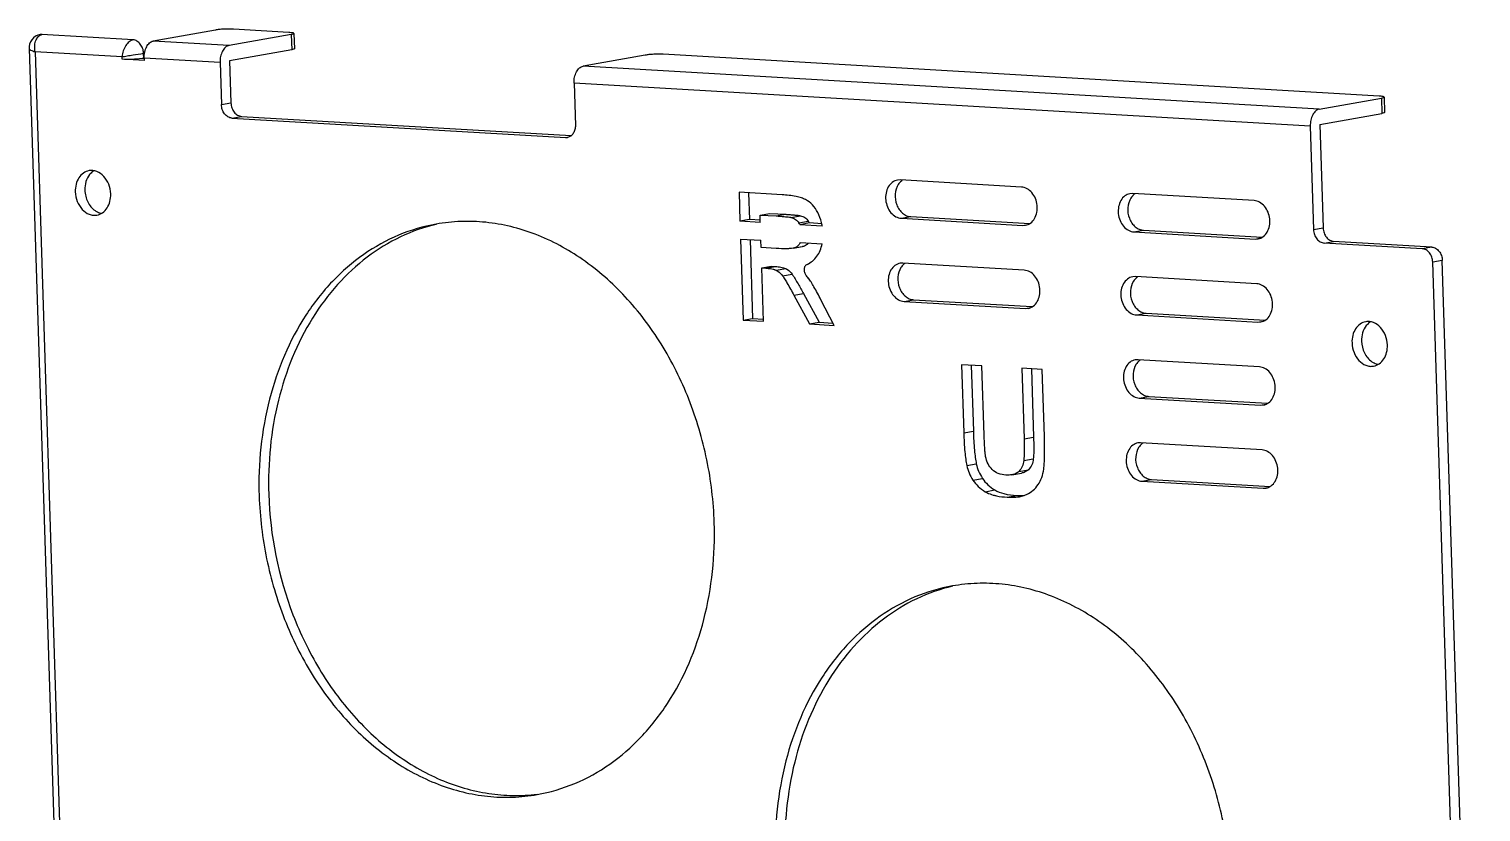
# Model space of a CAD drawing. Extents: x -425 to 6552, y -3049 to 3105.
# Drawn here: x 3765.6 to 3878.4, y -2132.1 to -2071.3 of the extents above; entities that cross this region are included whole.
import ezdxf

# ---------------------------------------------------------------- set-up
doc = ezdxf.new("R2010")
doc.units = 0
doc.layers.get('0').update_dxf_attribs({"linetype": 'CONTINUOUS'})

msp = doc.modelspace()

# ---------------------------------------------------------------- linework, layer by layer
at = {"color": 7, "linetype": 'CONTINUOUS'}
for p, q in [((3773.64, -2072.1), (3766.56, -2071.69)), ((3780.03, -2071.34), (3775.21, -2072.19)), ((3785.92, -2071.68), (3781.1, -2072.53)), ((3785.75, -2071.53), (3781.43, -2071.27)), ((3785.92, -2071.68), (3785.96, -2072.87)), ((3786.13, -2071.6), (3786.17, -2072.79)), ((3765.56, -2072.77), (3768.89, -2176.94)), ((3766.02, -2073.02), (3769.34, -2176.88)), ((3772.78, -2073.41), (3766.02, -2073.02)), ((3774.44, -2073.14), (3774.45, -2073.14)), ((3774.47, -2073.53), (3774.45, -2073.14)), ((3781.1, -2072.53), (3775.21, -2072.19)), ((3785.96, -2072.87), (3781.14, -2073.73)), ((3813.42, -2073.29), (3808.6, -2074.14)), ((3870.45, -2076.47), (3814.82, -2073.22)), ((3772.78, -2073.61), (3772.78, -2073.41)), ((3774.51, -2073.71), (3772.78, -2073.61)), ((3774.47, -2073.53), (3774.5, -2073.54)), ((3774.5, -2073.51), (3774.51, -2073.71)), ((3780.4, -2073.86), (3774.5, -2073.51)), ((3780.4, -2073.86), (3780.5, -2077.13)), ((3781.14, -2073.73), (3781.24, -2077)), ((3865.8, -2077.48), (3808.6, -2074.14)), ((3807.9, -2075.46), (3808, -2078.74)), ((3865.1, -2078.8), (3807.9, -2075.46)), ((3865.8, -2077.48), (3870.62, -2076.62)), ((3870.62, -2076.62), (3870.66, -2077.81)), ((3870.83, -2076.54), (3870.87, -2077.74)), ((3780.5, -2077.13), (3781.24, -2077)), ((3865.84, -2078.67), (3870.66, -2077.81)), ((3781.32, -2078.17), (3782.06, -2078.04)), ((3781.32, -2078.17), (3807.25, -2079.68)), ((3782.06, -2078.04), (3807.68, -2079.54)), ((3865.1, -2078.8), (3865.35, -2086.84)), ((3865.84, -2078.67), (3866.1, -2086.71)), ((3833.23, -2082.98), (3833.02, -2083)), ((3842.66, -2083.53), (3833.23, -2082.98)), ((3820.72, -2083.94), (3820.79, -2086.18)), ((3824.06, -2084.13), (3820.72, -2083.94)), ((3821.46, -2083.98), (3821.53, -2086.05)), ((3851.3, -2084.04), (3851.09, -2084.05)), ((3860.73, -2084.59), (3851.3, -2084.04)), ((3822.36, -2085.71), (3823.1, -2085.58)), ((3822.37, -2086.28), (3822.36, -2085.71)), ((3822.36, -2085.71), (3823.59, -2085.78)), ((3823.1, -2085.58), (3824.34, -2085.65)), ((3823.59, -2085.78), (3824.34, -2085.65)), ((3821.53, -2086.05), (3820.79, -2086.18)), ((3822.37, -2086.28), (3820.79, -2086.18)), ((3822.38, -2086.1), (3821.53, -2086.05)), ((3824.75, -2085.89), (3825.49, -2085.76)), ((3825.36, -2086.31), (3826.1, -2086.18)), ((3826.19, -2086.32), (3825.44, -2086.46)), ((3827.18, -2086.56), (3825.44, -2086.46)), ((3827.14, -2086.38), (3826.19, -2086.32)), ((3833.33, -2085.96), (3834.07, -2085.83)), ((3833.33, -2085.96), (3842.76, -2086.51)), ((3834.07, -2085.83), (3843.3, -2086.37)), ((3842.76, -2086.51), (3843.17, -2086.44)), ((3842.76, -2086.51), (3842.97, -2086.5)), ((3865.35, -2086.84), (3866.1, -2086.71)), ((3820.83, -2087.57), (3821.03, -2093.87)), ((3820.83, -2087.57), (3822.42, -2087.67)), ((3821.58, -2087.62), (3821.77, -2093.74)), ((3822.44, -2088.23), (3822.42, -2087.67)), ((3825.46, -2087.87), (3825.48, -2087.87)), ((3825.48, -2087.84), (3827.17, -2087.94)), ((3851.4, -2087.02), (3852.14, -2086.89)), ((3851.4, -2087.02), (3860.83, -2087.57)), ((3852.14, -2086.89), (3861.37, -2087.42)), ((3860.83, -2087.57), (3861.24, -2087.49)), ((3860.83, -2087.57), (3861.04, -2087.55)), ((3866.17, -2087.88), (3866.91, -2087.75)), ((3873.79, -2088.32), (3866.17, -2087.88)), ((3874.53, -2088.19), (3866.91, -2087.75)), ((3823.61, -2088.3), (3822.44, -2088.23)), ((3824.91, -2088.29), (3825.65, -2088.16)), ((3825.03, -2088.26), (3825.77, -2088.13)), ((3874.53, -2088.19), (3873.79, -2088.32)), ((3822.49, -2089.82), (3823.23, -2089.68)), ((3822.62, -2093.96), (3822.49, -2089.82)), ((3822.49, -2089.82), (3822.81, -2089.83)), ((3822.81, -2089.83), (3823.55, -2089.7)), ((3823.23, -2089.68), (3823.55, -2089.7)), ((3823.61, -2090), (3824.35, -2089.87)), ((3833.44, -2089.44), (3833.23, -2089.45)), ((3842.87, -2089.99), (3833.44, -2089.44)), ((3875.35, -2089.23), (3874.61, -2089.36)), ((3877.62, -2183.4), (3874.61, -2089.36)), ((3878.36, -2183.26), (3875.35, -2089.23)), ((3824.1, -2090.44), (3824.84, -2090.31)), ((3851.51, -2090.49), (3851.3, -2090.51)), ((3860.94, -2091.04), (3851.51, -2090.49)), ((3824.98, -2091.94), (3825.73, -2091.81)), ((3824.98, -2091.94), (3826.2, -2094.17)), ((3825.73, -2091.81), (3826.94, -2094.04)), ((3828.1, -2094.28), (3827.08, -2092.29)), ((3833.54, -2092.42), (3834.28, -2092.29)), ((3833.54, -2092.42), (3842.96, -2092.97)), ((3834.28, -2092.29), (3843.5, -2092.82)), ((3842.96, -2092.97), (3843.38, -2092.89)), ((3842.96, -2092.97), (3843.18, -2092.95)), ((3851.61, -2093.47), (3852.35, -2093.34)), ((3851.61, -2093.47), (3861.03, -2094.02)), ((3852.35, -2093.34), (3861.58, -2093.88)), ((3821.03, -2093.87), (3821.77, -2093.74)), ((3821.03, -2093.87), (3822.62, -2093.96)), ((3821.77, -2093.74), (3822.63, -2093.79)), ((3826.2, -2094.17), (3826.94, -2094.04)), ((3826.2, -2094.17), (3828.1, -2094.28)), ((3826.94, -2094.04), (3828.01, -2094.1)), ((3861.03, -2094.02), (3861.45, -2093.95)), ((3861.03, -2094.02), (3861.25, -2094.01)), ((3851.72, -2096.95), (3851.5, -2096.96)), ((3861.15, -2097.5), (3851.72, -2096.95)), ((3838.01, -2097.34), (3838.18, -2102.63)), ((3839.59, -2097.43), (3838.01, -2097.34)), ((3838.75, -2097.38), (3838.92, -2102.5)), ((3839.76, -2102.81), (3839.59, -2097.43)), ((3842.68, -2097.61), (3842.86, -2103.1)), ((3844.27, -2097.7), (3842.68, -2097.61)), ((3843.43, -2097.65), (3843.6, -2102.97)), ((3844.44, -2102.92), (3844.27, -2097.7)), ((3851.81, -2099.93), (3852.55, -2099.79)), ((3851.81, -2099.93), (3861.24, -2100.48)), ((3852.55, -2099.79), (3861.78, -2100.33)), ((3861.24, -2100.48), (3861.65, -2100.4)), ((3861.24, -2100.48), (3861.45, -2100.46)), ((3838.18, -2102.63), (3838.92, -2102.5)), ((3842.86, -2103.1), (3843.6, -2102.97)), ((3851.92, -2103.4), (3851.71, -2103.41)), ((3861.35, -2103.95), (3851.92, -2103.4)), ((3842.84, -2104.78), (3843.58, -2104.65)), ((3838.41, -2105.16), (3839.15, -2105.03)), ((3841.91, -2105.89), (3842.65, -2105.75)), ((3842.46, -2105.62), (3843.2, -2105.49)), ((3838.89, -2106.29), (3839.63, -2106.16)), ((3839.84, -2107.2), (3840.58, -2107.06)), ((3852.02, -2106.38), (3852.76, -2106.25)), ((3852.02, -2106.38), (3861.45, -2106.93)), ((3852.76, -2106.25), (3861.99, -2106.79)), ((3861.45, -2106.93), (3861.86, -2106.86)), ((3861.45, -2106.93), (3861.66, -2106.92)), ((3841.56, -2107.62), (3842.3, -2107.49))]:
    msp.add_line(p, q, dxfattribs=at)
msp.add_lwpolyline([(3766.42, -2071.69), (3766.25, -2071.74), (3766.07, -2071.82), (3765.91, -2071.94), (3765.77, -2072.09), (3765.67, -2072.25), (3765.6, -2072.43), (3765.56, -2072.61), (3765.56, -2072.77)], dxfattribs=at)
for centre, radius, start, end in [((3766.53, -2072.3), 0.615, 86.6771, 100.3106), ((3807.28, -2079.07), 0.615, 266.6758, 279.9961), ((3771.4, -2084.43), 1.16, 255.5816, 260.0347), ((3824.39, -2086.98), 1.18, 26.5098, 34.5433), ((3825.13, -2086.85), 1.18, 26.5098, 34.5433), ((3824.61, -2087.43), 0.958, 332.4939, 334.0486), ((3822.7, -2093.18), 4.27, 36.7434, 41.1945), ((3870.59, -2096.16), 1.16, 255.5816, 260.0347), ((3841.97, -2104.6), 3.03, 277.5754, 280.0149)]:
    msp.add_arc(centre, radius, start, end, dxfattribs=at)
for points, knots in [([(3766.02, -2073.02), (3766, -2072.94), (3765.99, -2072.77), (3766, -2072.46), (3766.05, -2072.23), (3766.11, -2072.09)], [0, 0, 0, 0, 0.265489, 0.52477, 1, 1, 1, 1]), ([(3766.11, -2072.09), (3766.16, -2071.99), (3766.28, -2071.81), (3766.47, -2071.7), (3766.56, -2071.69)], [0, 0, 0, 0, 0.539794, 1, 1, 1, 1]), ([(3773.64, -2072.1), (3773.53, -2072.12), (3773.31, -2072.24), (3773.05, -2072.55), (3772.86, -2072.95), (3772.79, -2073.26), (3772.78, -2073.41)], [0, 0, 0, 0, 0.197206, 0.439744, 0.715592, 1, 1, 1, 1]), ([(3774.45, -2073.14), (3774.45, -2073.01), (3774.4, -2072.75), (3774.22, -2072.42), (3773.96, -2072.18), (3773.74, -2072.1), (3773.64, -2072.1)], [0, 0, 0, 0, 0.272153, 0.535758, 0.778828, 1, 1, 1, 1]), ([(3781.43, -2071.27), (3781.18, -2071.26), (3780.81, -2071.26), (3780.35, -2071.29), (3780.12, -2071.32), (3780.03, -2071.34)], [0, 0, 0, 0, 0.523526, 0.787658, 1, 1, 1, 1]), ([(3786.13, -2071.6), (3786.13, -2071.59), (3786.09, -2071.57), (3786.02, -2071.55), (3785.9, -2071.54), (3785.8, -2071.53), (3785.75, -2071.53)], [0, 0, 0, 0, 0.09054, 0.287975, 0.595758, 1, 1, 1, 1]), ([(3785.92, -2071.68), (3785.97, -2071.67), (3786.04, -2071.66), (3786.11, -2071.63), (3786.13, -2071.61), (3786.13, -2071.6)], [0, 0, 0, 0, 0.703478, 0.898722, 1, 1, 1, 1]), ([(3765.56, -2072.77), (3765.56, -2072.79), (3765.6, -2072.85), (3765.75, -2072.94), (3765.9, -2072.98), (3766.02, -2073.02)], [0, 0, 0, 0, 0.128072, 0.3344, 1, 1, 1, 1]), ([(3772.78, -2073.41), (3772.84, -2073.4), (3772.98, -2073.38), (3773.26, -2073.33), (3773.75, -2073.26), (3774.17, -2073.19), (3774.44, -2073.14)], [0, 0, 0, 0, 0.115989, 0.244329, 0.519191, 1, 1, 1, 1]), ([(3774.5, -2073.51), (3774.5, -2073.36), (3774.53, -2073.05), (3774.67, -2072.64), (3774.89, -2072.33), (3775.1, -2072.21), (3775.21, -2072.19)], [0, 0, 0, 0, 0.291926, 0.566847, 0.803963, 1, 1, 1, 1]), ([(3781.1, -2072.53), (3781, -2072.55), (3780.78, -2072.67), (3780.56, -2072.98), (3780.42, -2073.4), (3780.39, -2073.7), (3780.4, -2073.86)], [0, 0, 0, 0, 0.196037, 0.433153, 0.708074, 1, 1, 1, 1]), ([(3786.17, -2072.79), (3786.17, -2072.8), (3786.15, -2072.82), (3786.08, -2072.85), (3786.01, -2072.86), (3785.96, -2072.87)], [0, 0, 0, 0, 0.101278, 0.296522, 1, 1, 1, 1]), ([(3814.82, -2073.22), (3814.58, -2073.21), (3814.21, -2073.21), (3813.74, -2073.24), (3813.52, -2073.27), (3813.42, -2073.29)], [0, 0, 0, 0, 0.523526, 0.787658, 1, 1, 1, 1]), ([(3774.34, -2073.55), (3774.08, -2073.59), (3773.56, -2073.62), (3773.04, -2073.63), (3772.78, -2073.61)], [0, 0, 0, 0, 0.493545, 1, 1, 1, 1]), ([(3774.47, -2073.53), (3774.46, -2073.54), (3774.41, -2073.54), (3774.37, -2073.55), (3774.34, -2073.55)], [0, 0, 0, 0, 0.233745, 1, 1, 1, 1]), ([(3807.9, -2075.46), (3807.89, -2075.3), (3807.92, -2075), (3808.06, -2074.59), (3808.28, -2074.28), (3808.5, -2074.16), (3808.6, -2074.14)], [0, 0, 0, 0, 0.291926, 0.566847, 0.803963, 1, 1, 1, 1]), ([(3870.83, -2076.54), (3870.83, -2076.53), (3870.79, -2076.51), (3870.72, -2076.49), (3870.6, -2076.48), (3870.5, -2076.47), (3870.45, -2076.47)], [0, 0, 0, 0, 0.09054, 0.287975, 0.595758, 1, 1, 1, 1]), ([(3870.62, -2076.62), (3870.67, -2076.61), (3870.74, -2076.6), (3870.81, -2076.57), (3870.83, -2076.55), (3870.83, -2076.54)], [0, 0, 0, 0, 0.703478, 0.898722, 1, 1, 1, 1]), ([(3781.32, -2078.17), (3781.21, -2078.17), (3780.99, -2078.09), (3780.73, -2077.85), (3780.55, -2077.52), (3780.51, -2077.26), (3780.5, -2077.13)], [0, 0, 0, 0, 0.221172, 0.464242, 0.727847, 1, 1, 1, 1]), ([(3781.24, -2077), (3781.25, -2077.13), (3781.3, -2077.39), (3781.47, -2077.72), (3781.74, -2077.96), (3781.96, -2078.03), (3782.06, -2078.04)], [0, 0, 0, 0, 0.272153, 0.535758, 0.778828, 1, 1, 1, 1]), ([(3865.8, -2077.48), (3865.7, -2077.49), (3865.48, -2077.61), (3865.26, -2077.93), (3865.12, -2078.34), (3865.09, -2078.64), (3865.1, -2078.8)], [0, 0, 0, 0, 0.196037, 0.433153, 0.708074, 1, 1, 1, 1]), ([(3870.87, -2077.74), (3870.87, -2077.74), (3870.85, -2077.76), (3870.78, -2077.79), (3870.71, -2077.8), (3870.66, -2077.81)], [0, 0, 0, 0, 0.101278, 0.296522, 1, 1, 1, 1]), ([(3808, -2078.74), (3808.01, -2078.85), (3807.98, -2079.07), (3807.86, -2079.36), (3807.66, -2079.58), (3807.48, -2079.66), (3807.39, -2079.68)], [0, 0, 0, 0, 0.277602, 0.537576, 0.776215, 1, 1, 1, 1]), ([(3770.22, -2082.26), (3770.07, -2082.29), (3769.75, -2082.42), (3769.4, -2082.81), (3769.18, -2083.32), (3769.14, -2083.71), (3769.15, -2083.9)], [0, 0, 0, 0, 0.223684, 0.462364, 0.722364, 1, 1, 1, 1]), ([(3771.9, -2084.06), (3771.89, -2083.81), (3771.79, -2083.31), (3771.41, -2082.69), (3770.94, -2082.34), (3770.52, -2082.24), (3770.32, -2082.24), (3770.22, -2082.26)], [0, 0, 0, 0, 0.275919, 0.540255, 0.779793, 0.891489, 1, 1, 1, 1]), ([(3770.59, -2082.27), (3770.56, -2082.29), (3770.44, -2082.37), (3770.33, -2082.48), (3770.26, -2082.57)], [0, 0, 0, 0, 0.244162, 1, 1, 1, 1]), ([(3770.26, -2082.57), (3770.13, -2082.73), (3769.94, -2083.12), (3769.89, -2083.55), (3769.89, -2083.77)], [0, 0, 0, 0, 0.480289, 1, 1, 1, 1]), ([(3833.02, -2083), (3832.88, -2083.02), (3832.59, -2083.15), (3832.28, -2083.52), (3832.11, -2084.01), (3832.09, -2084.55), (3832.22, -2085.08), (3832.49, -2085.54), (3832.87, -2085.86), (3833.18, -2085.95), (3833.33, -2085.96)], [0, 0, 0, 0, 0.109431, 0.226917, 0.355525, 0.492373, 0.631032, 0.764364, 0.887379, 1, 1, 1, 1]), ([(3833.09, -2083.33), (3832.95, -2083.55), (3832.78, -2084.1), (3832.89, -2084.79), (3833.15, -2085.28), (3833.41, -2085.57), (3833.72, -2085.77), (3833.96, -2085.83), (3834.07, -2085.83)], [0, 0, 0, 0, 0.250907, 0.519037, 0.650477, 0.774951, 0.89113, 1, 1, 1, 1]), ([(3833.23, -2083.16), (3833.22, -2083.17), (3833.17, -2083.23), (3833.12, -2083.29), (3833.09, -2083.33)], [0, 0, 0, 0, 0.246027, 1, 1, 1, 1]), ([(3833.39, -2083.02), (3833.35, -2083.05), (3833.29, -2083.09), (3833.24, -2083.14), (3833.23, -2083.16)], [0, 0, 0, 0, 0.746169, 1, 1, 1, 1]), ([(3769.15, -2083.9), (3769.16, -2084.16), (3769.26, -2084.66), (3769.64, -2085.28), (3770.11, -2085.63), (3770.53, -2085.73), (3770.73, -2085.72), (3770.83, -2085.71)], [0, 0, 0, 0, 0.275919, 0.540255, 0.779793, 0.891489, 1, 1, 1, 1]), ([(3769.89, -2083.77), (3769.9, -2084.09), (3770.05, -2084.7), (3770.45, -2085.2), (3770.69, -2085.36)], [0, 0, 0, 0, 0.518601, 1, 1, 1, 1]), ([(3770.83, -2085.71), (3770.99, -2085.68), (3771.3, -2085.55), (3771.65, -2085.16), (3771.87, -2084.65), (3771.91, -2084.26), (3771.9, -2084.06)], [0, 0, 0, 0, 0.223684, 0.462364, 0.722364, 1, 1, 1, 1]), ([(3825.89, -2084.51), (3825.78, -2084.46), (3825.54, -2084.36), (3824.93, -2084.21), (3824.42, -2084.16), (3824.06, -2084.13)], [0, 0, 0, 0, 0.190411, 0.419147, 1, 1, 1, 1]), ([(3826.84, -2085.52), (3826.72, -2085.3), (3826.46, -2084.9), (3826.09, -2084.61), (3825.89, -2084.51)], [0, 0, 0, 0, 0.526249, 1, 1, 1, 1]), ([(3842.97, -2086.5), (3843.11, -2086.48), (3843.4, -2086.35), (3843.71, -2085.98), (3843.88, -2085.49), (3843.9, -2084.95), (3843.77, -2084.42), (3843.5, -2083.96), (3843.12, -2083.64), (3842.81, -2083.54), (3842.66, -2083.53)], [0, 0, 0, 0, 0.109431, 0.226917, 0.355525, 0.492373, 0.631032, 0.764364, 0.887379, 1, 1, 1, 1]), ([(3851.09, -2084.05), (3850.95, -2084.08), (3850.66, -2084.2), (3850.35, -2084.57), (3850.18, -2085.06), (3850.16, -2085.6), (3850.29, -2086.13), (3850.56, -2086.59), (3850.94, -2086.91), (3851.25, -2087.01), (3851.4, -2087.02)], [0, 0, 0, 0, 0.109431, 0.226917, 0.355525, 0.492373, 0.631032, 0.764364, 0.887379, 1, 1, 1, 1]), ([(3851.16, -2084.39), (3851.02, -2084.61), (3850.86, -2085.15), (3850.96, -2085.84), (3851.22, -2086.33), (3851.48, -2086.62), (3851.79, -2086.82), (3852.03, -2086.88), (3852.14, -2086.89)], [0, 0, 0, 0, 0.250907, 0.519037, 0.650477, 0.774951, 0.89113, 1, 1, 1, 1]), ([(3851.3, -2084.21), (3851.29, -2084.23), (3851.24, -2084.28), (3851.19, -2084.34), (3851.16, -2084.39)], [0, 0, 0, 0, 0.246027, 1, 1, 1, 1]), ([(3851.46, -2084.07), (3851.42, -2084.1), (3851.36, -2084.15), (3851.31, -2084.2), (3851.3, -2084.21)], [0, 0, 0, 0, 0.746169, 1, 1, 1, 1]), ([(3861.04, -2087.56), (3861.18, -2087.53), (3861.47, -2087.4), (3861.78, -2087.03), (3861.96, -2086.55), (3861.98, -2086.01), (3861.84, -2085.47), (3861.57, -2085.02), (3861.19, -2084.69), (3860.88, -2084.6), (3860.73, -2084.59)], [0, 0, 0, 0, 0.109431, 0.226917, 0.355525, 0.492373, 0.631032, 0.764364, 0.887379, 1, 1, 1, 1]), ([(3770.69, -2085.36), (3770.73, -2085.39), (3770.85, -2085.47), (3771, -2085.53), (3771.11, -2085.56)], [0, 0, 0, 0, 0.25762, 1, 1, 1, 1]), ([(3824.34, -2085.65), (3824.43, -2085.66), (3824.63, -2085.67), (3824.92, -2085.69), (3825.2, -2085.72), (3825.4, -2085.73), (3825.49, -2085.76)], [0, 0, 0, 0, 0.249251, 0.498731, 0.748611, 1, 1, 1, 1]), ([(3827.18, -2086.56), (3827.16, -2086.46), (3827.09, -2086.11), (3826.96, -2085.76), (3826.84, -2085.52)], [0, 0, 0, 0, 0.255435, 1, 1, 1, 1]), ([(3797.19, -2086.41), (3796.19, -2086.59), (3794.21, -2087.17), (3791.47, -2088.7), (3789.02, -2090.82), (3786.21, -2094.42), (3783.85, -2100.07), (3783.35, -2105.01), (3783.43, -2107.53)], [0, 0, 0, 0, 0.111195, 0.224477, 0.341586, 0.463668, 0.723066, 1, 1, 1, 1]), ([(3797.2, -2086.43), (3796.24, -2086.65), (3794.34, -2087.32), (3791.74, -2088.92), (3789.43, -2091.07), (3786.78, -2094.64), (3784.56, -2100.16), (3784.1, -2104.95), (3784.18, -2107.4)], [0, 0, 0, 0, 0.111082, 0.224583, 0.342032, 0.464396, 0.723842, 1, 1, 1, 1]), ([(3818.79, -2109.6), (3818.74, -2107.96), (3818.35, -2104.69), (3816.96, -2099.99), (3814.82, -2095.7), (3812.03, -2092), (3808.72, -2089.08), (3805.59, -2087.38), (3803, -2086.57), (3801.05, -2086.23), (3799.11, -2086.16), (3797.82, -2086.3), (3797.19, -2086.41)], [0, 0, 0, 0, 0.138087, 0.275734, 0.410453, 0.540141, 0.663473, 0.780213, 0.836512, 0.891679, 0.946047, 1, 1, 1, 1]), ([(3823.59, -2085.78), (3823.8, -2085.8), (3824.15, -2085.82), (3824.49, -2085.85), (3824.63, -2085.87)], [0, 0, 0, 0, 0.611318, 1, 1, 1, 1]), ([(3824.63, -2085.87), (3824.64, -2085.87), (3824.68, -2085.88), (3824.72, -2085.88), (3824.75, -2085.89)], [0, 0, 0, 0, 0.306747, 1, 1, 1, 1]), ([(3824.75, -2085.89), (3824.88, -2085.92), (3825.11, -2086.02), (3825.29, -2086.21), (3825.36, -2086.31)], [0, 0, 0, 0, 0.504645, 1, 1, 1, 1]), ([(3825.49, -2085.76), (3825.61, -2085.79), (3825.85, -2085.89), (3826.03, -2086.07), (3826.1, -2086.18)], [0, 0, 0, 0, 0.478409, 1, 1, 1, 1]), ([(3865.35, -2086.84), (3865.36, -2086.97), (3865.41, -2087.23), (3865.58, -2087.56), (3865.85, -2087.8), (3866.07, -2087.87), (3866.17, -2087.88)], [0, 0, 0, 0, 0.272153, 0.535758, 0.778828, 1, 1, 1, 1]), ([(3866.1, -2086.71), (3866.1, -2086.84), (3866.15, -2087.1), (3866.32, -2087.43), (3866.59, -2087.67), (3866.81, -2087.74), (3866.91, -2087.75)], [0, 0, 0, 0, 0.272153, 0.535758, 0.778828, 1, 1, 1, 1]), ([(3825.46, -2087.87), (3825.45, -2087.89), (3825.4, -2087.98), (3825.34, -2088.06), (3825.28, -2088.11)], [0, 0, 0, 0, 0.263708, 1, 1, 1, 1]), ([(3826.11, -2087.88), (3826.07, -2087.94), (3825.96, -2088.04), (3825.84, -2088.1), (3825.77, -2088.13)], [0, 0, 0, 0, 0.511337, 1, 1, 1, 1]), ([(3826.77, -2088.91), (3826.87, -2088.78), (3827.04, -2088.46), (3827.14, -2088.12), (3827.17, -2087.94)], [0, 0, 0, 0, 0.484602, 1, 1, 1, 1]), ([(3824.91, -2088.29), (3824.84, -2088.3), (3824.67, -2088.32), (3824.24, -2088.33), (3823.88, -2088.32), (3823.61, -2088.3)], [0, 0, 0, 0, 0.166221, 0.387535, 1, 1, 1, 1]), ([(3825.03, -2088.26), (3825.02, -2088.26), (3824.98, -2088.28), (3824.94, -2088.29), (3824.91, -2088.29)], [0, 0, 0, 0, 0.216352, 1, 1, 1, 1]), ([(3825.28, -2088.11), (3825.23, -2088.16), (3825.15, -2088.21), (3825.06, -2088.25), (3825.03, -2088.26)], [0, 0, 0, 0, 0.746514, 1, 1, 1, 1]), ([(3826, -2089.54), (3826.15, -2089.47), (3826.44, -2089.3), (3826.67, -2089.05), (3826.77, -2088.91)], [0, 0, 0, 0, 0.50375, 1, 1, 1, 1]), ([(3874.61, -2089.36), (3874.61, -2089.23), (3874.56, -2088.98), (3874.38, -2088.64), (3874.12, -2088.4), (3873.9, -2088.33), (3873.79, -2088.32)], [0, 0, 0, 0, 0.272153, 0.535758, 0.778828, 1, 1, 1, 1]), ([(3874.53, -2088.19), (3874.64, -2088.2), (3874.86, -2088.27), (3875.12, -2088.51), (3875.3, -2088.85), (3875.35, -2089.1), (3875.35, -2089.23)], [0, 0, 0, 0, 0.221172, 0.464242, 0.727847, 1, 1, 1, 1]), ([(3822.81, -2089.83), (3822.86, -2089.84), (3823.05, -2089.85), (3823.24, -2089.88), (3823.37, -2089.91)], [0, 0, 0, 0, 0.284768, 1, 1, 1, 1]), ([(3823.37, -2089.91), (3823.38, -2089.91), (3823.42, -2089.93), (3823.46, -2089.94), (3823.49, -2089.95)], [0, 0, 0, 0, 0.261717, 1, 1, 1, 1]), ([(3823.49, -2089.95), (3823.5, -2089.95), (3823.54, -2089.97), (3823.58, -2089.98), (3823.61, -2090)], [0, 0, 0, 0, 0.263778, 1, 1, 1, 1]), ([(3823.55, -2089.7), (3823.69, -2089.71), (3823.96, -2089.74), (3824.23, -2089.81), (3824.35, -2089.87)], [0, 0, 0, 0, 0.493891, 1, 1, 1, 1]), ([(3823.61, -2090), (3823.65, -2090.02), (3823.85, -2090.13), (3824, -2090.3), (3824.1, -2090.44)], [0, 0, 0, 0, 0.220327, 1, 1, 1, 1]), ([(3824.35, -2089.87), (3824.4, -2089.89), (3824.59, -2090), (3824.74, -2090.17), (3824.84, -2090.31)], [0, 0, 0, 0, 0.239146, 1, 1, 1, 1]), ([(3826, -2089.54), (3825.94, -2089.57), (3825.82, -2089.68), (3825.75, -2089.91), (3825.78, -2090.15), (3825.86, -2090.31), (3825.91, -2090.37)], [0, 0, 0, 0, 0.22148, 0.471818, 0.739728, 1, 1, 1, 1]), ([(3833.23, -2089.45), (3833.08, -2089.48), (3832.8, -2089.6), (3832.49, -2089.97), (3832.31, -2090.46), (3832.29, -2091), (3832.43, -2091.53), (3832.7, -2091.99), (3833.08, -2092.31), (3833.39, -2092.41), (3833.54, -2092.42)], [0, 0, 0, 0, 0.109431, 0.226917, 0.355525, 0.492373, 0.631032, 0.764364, 0.887379, 1, 1, 1, 1]), ([(3833.3, -2089.79), (3833.15, -2090.01), (3832.99, -2090.55), (3833.1, -2091.24), (3833.36, -2091.73), (3833.62, -2092.02), (3833.93, -2092.22), (3834.16, -2092.28), (3834.28, -2092.29)], [0, 0, 0, 0, 0.250907, 0.519037, 0.650477, 0.774951, 0.89113, 1, 1, 1, 1]), ([(3833.43, -2089.61), (3833.42, -2089.63), (3833.37, -2089.68), (3833.33, -2089.74), (3833.3, -2089.79)], [0, 0, 0, 0, 0.246027, 1, 1, 1, 1]), ([(3833.6, -2089.47), (3833.55, -2089.5), (3833.5, -2089.55), (3833.45, -2089.6), (3833.43, -2089.61)], [0, 0, 0, 0, 0.746169, 1, 1, 1, 1]), ([(3843.18, -2092.96), (3843.32, -2092.93), (3843.61, -2092.8), (3843.92, -2092.43), (3844.09, -2091.95), (3844.11, -2091.41), (3843.98, -2090.87), (3843.71, -2090.42), (3843.33, -2090.09), (3843.02, -2090), (3842.87, -2089.99)], [0, 0, 0, 0, 0.109431, 0.226917, 0.355525, 0.492373, 0.631032, 0.764364, 0.887379, 1, 1, 1, 1]), ([(3824.1, -2090.44), (3824.15, -2090.51), (3824.27, -2090.68), (3824.57, -2091.18), (3824.81, -2091.62), (3824.98, -2091.94)], [0, 0, 0, 0, 0.146899, 0.362003, 1, 1, 1, 1]), ([(3824.84, -2090.31), (3824.93, -2090.42), (3825.08, -2090.67), (3825.3, -2091.05), (3825.51, -2091.43), (3825.66, -2091.68), (3825.73, -2091.81)], [0, 0, 0, 0, 0.247748, 0.497757, 0.748659, 1, 1, 1, 1]), ([(3827.08, -2092.29), (3826.9, -2091.95), (3826.66, -2091.48), (3826.33, -2090.93), (3826.19, -2090.72), (3826.12, -2090.62)], [0, 0, 0, 0, 0.597152, 0.822461, 1, 1, 1, 1]), ([(3851.3, -2090.51), (3851.15, -2090.53), (3850.87, -2090.66), (3850.56, -2091.03), (3850.38, -2091.51), (3850.36, -2092.06), (3850.5, -2092.59), (3850.77, -2093.04), (3851.15, -2093.37), (3851.46, -2093.46), (3851.61, -2093.47)], [0, 0, 0, 0, 0.109431, 0.226917, 0.355525, 0.492373, 0.631032, 0.764364, 0.887379, 1, 1, 1, 1]), ([(3851.37, -2090.84), (3851.22, -2091.06), (3851.06, -2091.61), (3851.17, -2092.3), (3851.43, -2092.78), (3851.69, -2093.08), (3852, -2093.28), (3852.23, -2093.33), (3852.35, -2093.34)], [0, 0, 0, 0, 0.250907, 0.519037, 0.650477, 0.774951, 0.89113, 1, 1, 1, 1]), ([(3851.51, -2090.67), (3851.49, -2090.68), (3851.44, -2090.73), (3851.4, -2090.79), (3851.37, -2090.84)], [0, 0, 0, 0, 0.246027, 1, 1, 1, 1]), ([(3851.67, -2090.53), (3851.63, -2090.56), (3851.57, -2090.6), (3851.52, -2090.65), (3851.51, -2090.67)], [0, 0, 0, 0, 0.746169, 1, 1, 1, 1]), ([(3861.25, -2094.01), (3861.39, -2093.98), (3861.68, -2093.86), (3861.99, -2093.49), (3862.16, -2093), (3862.18, -2092.46), (3862.05, -2091.93), (3861.78, -2091.47), (3861.4, -2091.15), (3861.09, -2091.05), (3860.94, -2091.04)], [0, 0, 0, 0, 0.109431, 0.226917, 0.355525, 0.492373, 0.631032, 0.764364, 0.887379, 1, 1, 1, 1]), ([(3869.41, -2093.99), (3869.25, -2094.02), (3868.94, -2094.16), (3868.59, -2094.54), (3868.37, -2095.06), (3868.33, -2095.44), (3868.34, -2095.64)], [0, 0, 0, 0, 0.223684, 0.462364, 0.722364, 1, 1, 1, 1]), ([(3869.45, -2094.3), (3869.32, -2094.46), (3869.12, -2094.85), (3869.07, -2095.29), (3869.08, -2095.51)], [0, 0, 0, 0, 0.480289, 1, 1, 1, 1]), ([(3871.09, -2095.8), (3871.08, -2095.54), (3870.98, -2095.05), (3870.6, -2094.42), (3870.13, -2094.07), (3869.71, -2093.97), (3869.51, -2093.98), (3869.41, -2093.99)], [0, 0, 0, 0, 0.275919, 0.540255, 0.779793, 0.891489, 1, 1, 1, 1]), ([(3869.78, -2094), (3869.75, -2094.02), (3869.63, -2094.1), (3869.52, -2094.21), (3869.45, -2094.3)], [0, 0, 0, 0, 0.244162, 1, 1, 1, 1]), ([(3868.34, -2095.64), (3868.35, -2095.89), (3868.45, -2096.39), (3868.83, -2097.02), (3869.3, -2097.36), (3869.72, -2097.47), (3869.92, -2097.46), (3870.02, -2097.44)], [0, 0, 0, 0, 0.275919, 0.540255, 0.779793, 0.891489, 1, 1, 1, 1]), ([(3869.08, -2095.51), (3869.09, -2095.82), (3869.24, -2096.43), (3869.64, -2096.93), (3869.88, -2097.1)], [0, 0, 0, 0, 0.518601, 1, 1, 1, 1]), ([(3870.02, -2097.44), (3870.18, -2097.41), (3870.49, -2097.28), (3870.84, -2096.89), (3871.06, -2096.38), (3871.1, -2095.99), (3871.09, -2095.8)], [0, 0, 0, 0, 0.223684, 0.462364, 0.722364, 1, 1, 1, 1]), ([(3851.5, -2096.96), (3851.36, -2096.98), (3851.07, -2097.11), (3850.76, -2097.48), (3850.59, -2097.97), (3850.57, -2098.51), (3850.7, -2099.04), (3850.98, -2099.5), (3851.35, -2099.82), (3851.66, -2099.92), (3851.81, -2099.93)], [0, 0, 0, 0, 0.109431, 0.226917, 0.355525, 0.492373, 0.631032, 0.764364, 0.887379, 1, 1, 1, 1]), ([(3851.88, -2096.98), (3851.83, -2097.01), (3851.78, -2097.06), (3851.72, -2097.11), (3851.71, -2097.12)], [0, 0, 0, 0, 0.746169, 1, 1, 1, 1]), ([(3851.57, -2097.3), (3851.43, -2097.51), (3851.27, -2098.06), (3851.38, -2098.75), (3851.63, -2099.24), (3851.9, -2099.53), (3852.21, -2099.73), (3852.44, -2099.79), (3852.55, -2099.79)], [0, 0, 0, 0, 0.250907, 0.519037, 0.650477, 0.774951, 0.89113, 1, 1, 1, 1]), ([(3851.71, -2097.12), (3851.7, -2097.13), (3851.65, -2097.19), (3851.6, -2097.25), (3851.57, -2097.3)], [0, 0, 0, 0, 0.246027, 1, 1, 1, 1]), ([(3861.45, -2100.46), (3861.6, -2100.44), (3861.88, -2100.31), (3862.2, -2099.94), (3862.37, -2099.46), (3862.39, -2098.91), (3862.25, -2098.38), (3861.98, -2097.93), (3861.6, -2097.6), (3861.29, -2097.51), (3861.15, -2097.5)], [0, 0, 0, 0, 0.109431, 0.226917, 0.355525, 0.492373, 0.631032, 0.764364, 0.887379, 1, 1, 1, 1]), ([(3869.88, -2097.1), (3869.91, -2097.12), (3870.04, -2097.2), (3870.19, -2097.26), (3870.3, -2097.29)], [0, 0, 0, 0, 0.25762, 1, 1, 1, 1]), ([(3838.18, -2102.63), (3838.19, -2103.12), (3838.22, -2103.81), (3838.32, -2104.65), (3838.38, -2105), (3838.41, -2105.16)], [0, 0, 0, 0, 0.577246, 0.807659, 1, 1, 1, 1]), ([(3838.92, -2102.5), (3838.93, -2102.99), (3838.97, -2103.68), (3839.06, -2104.52), (3839.12, -2104.87), (3839.15, -2105.03)], [0, 0, 0, 0, 0.577246, 0.807659, 1, 1, 1, 1]), ([(3839.87, -2104.47), (3839.86, -2104.39), (3839.83, -2104.19), (3839.81, -2103.83), (3839.78, -2103.35), (3839.77, -2103), (3839.76, -2102.81)], [0, 0, 0, 0, 0.149388, 0.365848, 0.649442, 1, 1, 1, 1]), ([(3842.86, -2103.1), (3842.87, -2103.44), (3842.88, -2104), (3842.86, -2104.56), (3842.84, -2104.78)], [0, 0, 0, 0, 0.600156, 1, 1, 1, 1]), ([(3843.6, -2102.97), (3843.61, -2103.25), (3843.62, -2103.67), (3843.61, -2104.24), (3843.6, -2104.51), (3843.58, -2104.65)], [0, 0, 0, 0, 0.501591, 0.751604, 1, 1, 1, 1]), ([(3844.39, -2105.44), (3844.41, -2105.29), (3844.44, -2104.96), (3844.47, -2104.12), (3844.45, -2103.43), (3844.44, -2102.92)], [0, 0, 0, 0, 0.17121, 0.395005, 1, 1, 1, 1]), ([(3851.71, -2103.41), (3851.57, -2103.44), (3851.28, -2103.57), (3850.97, -2103.94), (3850.8, -2104.42), (3850.78, -2104.96), (3850.91, -2105.5), (3851.18, -2105.95), (3851.56, -2106.28), (3851.87, -2106.37), (3852.02, -2106.38)], [0, 0, 0, 0, 0.109431, 0.226917, 0.355525, 0.492373, 0.631032, 0.764364, 0.887379, 1, 1, 1, 1]), ([(3851.78, -2103.75), (3851.64, -2103.97), (3851.47, -2104.51), (3851.58, -2105.21), (3851.84, -2105.69), (3852.1, -2105.99), (3852.41, -2106.18), (3852.65, -2106.24), (3852.76, -2106.25)], [0, 0, 0, 0, 0.250907, 0.519037, 0.650477, 0.774951, 0.89113, 1, 1, 1, 1]), ([(3851.92, -2103.57), (3851.91, -2103.59), (3851.86, -2103.64), (3851.81, -2103.7), (3851.78, -2103.75)], [0, 0, 0, 0, 0.246027, 1, 1, 1, 1]), ([(3852.08, -2103.44), (3852.04, -2103.47), (3851.98, -2103.51), (3851.93, -2103.56), (3851.92, -2103.57)], [0, 0, 0, 0, 0.746169, 1, 1, 1, 1]), ([(3840.39, -2105.48), (3840.26, -2105.35), (3840.03, -2105.03), (3839.91, -2104.66), (3839.87, -2104.47)], [0, 0, 0, 0, 0.483892, 1, 1, 1, 1]), ([(3842.84, -2104.78), (3842.83, -2104.94), (3842.75, -2105.25), (3842.57, -2105.51), (3842.46, -2105.62)], [0, 0, 0, 0, 0.513149, 1, 1, 1, 1]), ([(3843.58, -2104.65), (3843.57, -2104.81), (3843.49, -2105.12), (3843.31, -2105.38), (3843.2, -2105.49)], [0, 0, 0, 0, 0.521373, 1, 1, 1, 1]), ([(3861.66, -2106.92), (3861.8, -2106.89), (3862.09, -2106.76), (3862.4, -2106.4), (3862.58, -2105.91), (3862.59, -2105.37), (3862.46, -2104.84), (3862.19, -2104.38), (3861.81, -2104.06), (3861.5, -2103.96), (3861.35, -2103.95)], [0, 0, 0, 0, 0.109431, 0.226917, 0.355525, 0.492373, 0.631032, 0.764364, 0.887379, 1, 1, 1, 1]), ([(3838.41, -2105.16), (3838.45, -2105.36), (3838.58, -2105.75), (3838.78, -2106.12), (3838.89, -2106.29)], [0, 0, 0, 0, 0.488659, 1, 1, 1, 1]), ([(3839.15, -2105.03), (3839.19, -2105.23), (3839.32, -2105.62), (3839.52, -2105.98), (3839.63, -2106.16)], [0, 0, 0, 0, 0.488659, 1, 1, 1, 1]), ([(3841.45, -2105.91), (3841.25, -2105.9), (3840.86, -2105.82), (3840.52, -2105.61), (3840.39, -2105.48)], [0, 0, 0, 0, 0.525311, 1, 1, 1, 1]), ([(3841.91, -2105.89), (3841.87, -2105.89), (3841.72, -2105.91), (3841.57, -2105.91), (3841.45, -2105.91)], [0, 0, 0, 0, 0.231982, 1, 1, 1, 1]), ([(3842.46, -2105.62), (3842.39, -2105.69), (3842.21, -2105.81), (3842.01, -2105.87), (3841.91, -2105.89)], [0, 0, 0, 0, 0.477042, 1, 1, 1, 1]), ([(3843.2, -2105.49), (3843.12, -2105.56), (3842.95, -2105.68), (3842.75, -2105.74), (3842.65, -2105.75)], [0, 0, 0, 0, 0.507854, 1, 1, 1, 1]), ([(3843.95, -2106.65), (3844.07, -2106.49), (3844.26, -2106.09), (3844.36, -2105.66), (3844.39, -2105.44)], [0, 0, 0, 0, 0.470271, 1, 1, 1, 1]), ([(3838.89, -2106.29), (3839.01, -2106.47), (3839.29, -2106.82), (3839.65, -2107.08), (3839.84, -2107.2)], [0, 0, 0, 0, 0.493049, 1, 1, 1, 1]), ([(3839.63, -2106.16), (3839.75, -2106.34), (3840.03, -2106.68), (3840.39, -2106.95), (3840.58, -2107.06)], [0, 0, 0, 0, 0.493049, 1, 1, 1, 1]), ([(3840.58, -2107.06), (3840.8, -2107.2), (3841.37, -2107.4), (3841.96, -2107.47), (3842.3, -2107.49)], [0, 0, 0, 0, 0.436971, 1, 1, 1, 1]), ([(3843.06, -2107.41), (3843.24, -2107.33), (3843.58, -2107.11), (3843.84, -2106.82), (3843.95, -2106.65)], [0, 0, 0, 0, 0.508748, 1, 1, 1, 1]), ([(3783.43, -2107.53), (3783.49, -2109.17), (3783.88, -2112.44), (3785.27, -2117.13), (3787.4, -2121.43), (3790.19, -2125.13), (3793.51, -2128.05), (3796.64, -2129.74), (3799.23, -2130.56), (3801.17, -2130.9), (3803.12, -2130.97), (3804.4, -2130.83), (3805.03, -2130.72)], [0, 0, 0, 0, 0.138087, 0.275734, 0.410453, 0.540141, 0.663473, 0.780213, 0.836512, 0.891679, 0.946047, 1, 1, 1, 1]), ([(3784.18, -2107.4), (3784.28, -2110.58), (3785.23, -2115.35), (3787.97, -2121), (3790.64, -2124.66), (3793.83, -2127.61), (3797.4, -2129.69), (3800.6, -2130.62), (3803.15, -2130.84), (3804.41, -2130.77), (3805.03, -2130.7)], [0, 0, 0, 0, 0.274202, 0.408862, 0.538751, 0.662535, 0.779862, 0.891582, 0.946064, 1, 1, 1, 1]), ([(3839.84, -2107.2), (3839.88, -2107.22), (3840.08, -2107.33), (3840.3, -2107.41), (3840.47, -2107.46)], [0, 0, 0, 0, 0.228957, 1, 1, 1, 1]), ([(3840.47, -2107.46), (3840.55, -2107.48), (3840.91, -2107.57), (3841.27, -2107.61), (3841.56, -2107.62)], [0, 0, 0, 0, 0.225404, 1, 1, 1, 1]), ([(3841.56, -2107.62), (3841.63, -2107.63), (3841.9, -2107.64), (3842.17, -2107.63), (3842.37, -2107.6)], [0, 0, 0, 0, 0.269325, 1, 1, 1, 1]), ([(3842.3, -2107.49), (3842.34, -2107.5), (3842.53, -2107.5), (3842.72, -2107.5), (3842.85, -2107.49)], [0, 0, 0, 0, 0.262565, 1, 1, 1, 1]), ([(3842.5, -2107.58), (3842.55, -2107.57), (3842.74, -2107.53), (3842.93, -2107.47), (3843.06, -2107.41)], [0, 0, 0, 0, 0.266136, 1, 1, 1, 1]), ([(3805.03, -2130.72), (3806.03, -2130.54), (3808.02, -2129.96), (3810.76, -2128.43), (3813.2, -2126.31), (3816.02, -2122.7), (3818.38, -2117.06), (3818.87, -2112.12), (3818.79, -2109.6)], [0, 0, 0, 0, 0.111195, 0.224477, 0.341586, 0.463668, 0.723066, 1, 1, 1, 1]), ([(3837.3, -2114.52), (3836.3, -2114.69), (3834.32, -2115.28), (3831.58, -2116.81), (3829.14, -2118.93), (3826.32, -2122.53), (3823.96, -2128.18), (3823.47, -2133.12), (3823.55, -2135.64)], [0, 0, 0, 0, 0.111195, 0.224477, 0.341586, 0.463668, 0.723066, 1, 1, 1, 1]), ([(3837.31, -2114.54), (3836.35, -2114.76), (3834.45, -2115.43), (3831.85, -2117.03), (3829.54, -2119.18), (3826.89, -2122.75), (3824.67, -2128.26), (3824.21, -2133.06), (3824.29, -2135.51)], [0, 0, 0, 0, 0.111082, 0.224583, 0.342032, 0.464396, 0.723842, 1, 1, 1, 1]), ([(3858.9, -2137.7), (3858.85, -2136.07), (3858.46, -2132.8), (3857.07, -2128.1), (3854.93, -2123.81), (3852.14, -2120.11), (3848.83, -2117.18), (3845.7, -2115.49), (3843.11, -2114.68), (3841.16, -2114.34), (3839.22, -2114.27), (3837.93, -2114.41), (3837.3, -2114.52)], [0, 0, 0, 0, 0.138087, 0.275734, 0.410453, 0.540141, 0.663473, 0.780213, 0.836512, 0.891679, 0.946047, 1, 1, 1, 1])]:
    msp.add_open_spline(points, degree=3, knots=knots, dxfattribs=at)
msp.add_open_spline([(3825.77, -2088.13), (3825.73, -2088.14), (3825.69, -2088.15), (3825.65, -2088.16)], degree=3, dxfattribs=at)

doc.saveas('drawing.dxf')
